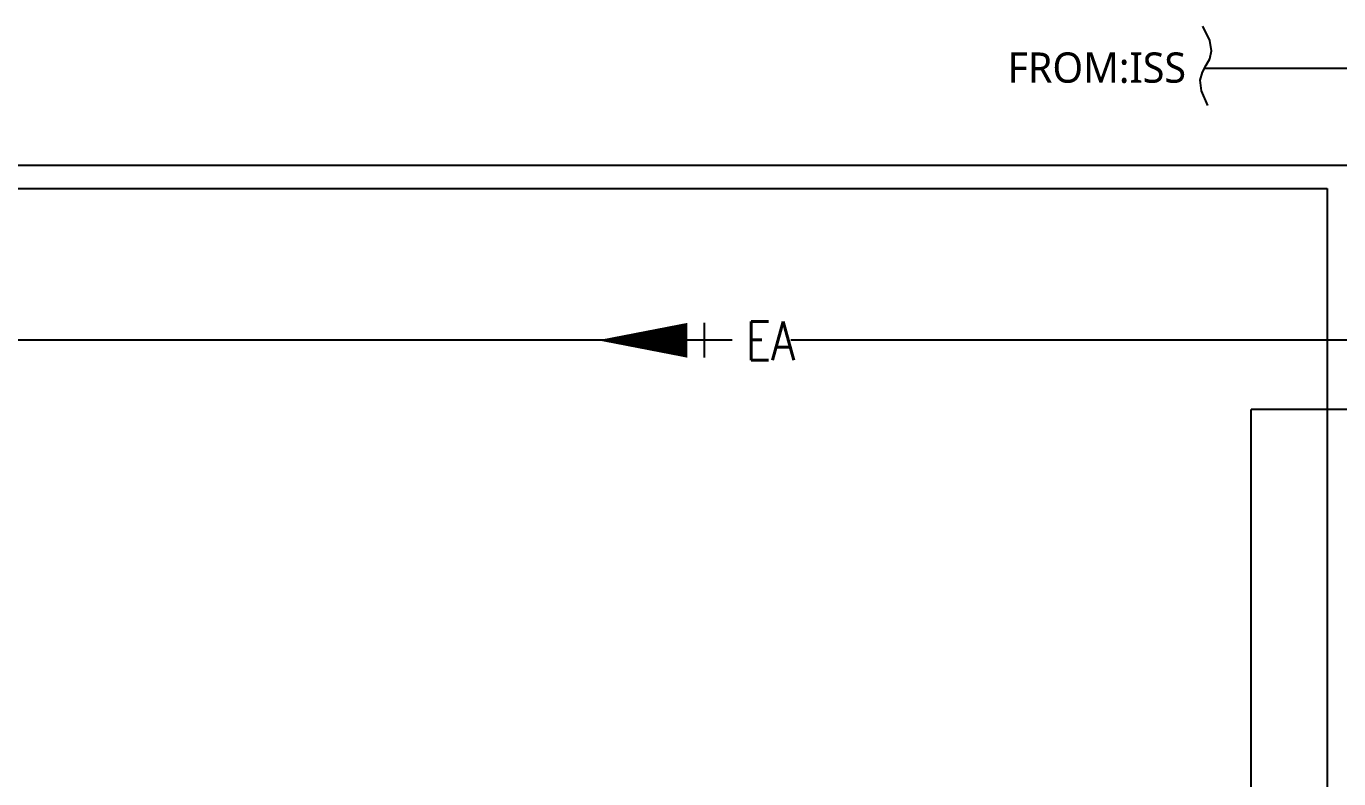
# Model space of a CAD drawing. Header units: millimetres. Extents: x -86 to 11742, y 5229 to 11464.
# Drawn here: x 8612.8 to 8703.9, y 5454.7 to 5506.9 of the extents above; entities that cross this region are included whole.
import ezdxf
from ezdxf.enums import TextEntityAlignment as Align

# ---------------------------------------------------------------- set-up
doc = ezdxf.new("R2010")
doc.units = ezdxf.units.MM
doc.header["$LTSCALE"] = 5
doc.layers.add('AUTO', color=7, linetype='CONTINUOUS')
doc.layers.add('NARA', color=8, linetype='CONTINUOUS')
doc.styles.add('GHS', font='ROMANS.shx', dxfattribs={"bigfont": 'GHS.shx'})
doc.styles.add('QQ', font='MALGUN.TTF.TTF')

# ---------------------------------------------------------------- blocks, each defined once
blk = doc.blocks.new('S13')
at = {"layer": 'AUTO', "color": 2}
for p, q in [((-2.76, 0.019), (-1.828, 0.417)), ((-1.828, 0.417), (-1.148, 0.492)), ((-1.148, 0.492), (-0.636, 0.355)), ((-0.636, 0.355), (-0.21, 0.116)), ((-0.21, 0.116), (0.21, -0.116)), ((1.367, -0.118), (2.268, 0.332)), ((0.21, -0.116), (0.709, -0.23)), ((0.709, -0.23), (1.367, -0.118))]:
    blk.add_line(p, q, dxfattribs=at)

msp = doc.modelspace()

# ---------------------------------------------------------------- linework, layer by layer
at = {"layer": 'AUTO', "color": 2}
msp.add_line((8722.058, 5503.995), (8694.61, 5503.995), dxfattribs=at)
at = {"layer": 'NARA', "color": 8}
for p, q in [((8528.003, 5497.287), (9009.208, 5497.287)), ((8529.603, 5495.687), (8703.146, 5495.687)), ((8703.146, 5495.687), (8703.146, 5392.809)), ((8659.882, 5486.348), (8659.882, 5483.935)), ((8661.809, 5485.141), (8605.883, 5485.141)), ((8891.262, 5485.141), (8665.892, 5485.141)), ((8891.262, 5480.341), (8697.87, 5480.341)), ((8697.87, 5428.127), (8697.87, 5480.341))]:
    msp.add_line(p, q, dxfattribs=at)
msp.add_lwpolyline([(8652.48, 5485.141, 0, 2.413, 0), (8658.703, 5485.141, 2.413, 2.413, 0)], format="xyseb", dxfattribs=at)

# ---------------------------------------------------------------- block references
at = {"layer": 'AUTO', "color": 2, "xscale": 1.09375, "yscale": 1.09375, "zscale": 1.09375, "rotation": 90}
msp.add_blockref('S13', (8694.868, 5504.458), dxfattribs=at)

# ---------------------------------------------------------------- texts
at = {"layer": 'AUTO', "color": 2, "style": 'QQ'}
msp.add_text('FROM:ISS', height=2.1, dxfattribs=at).set_placement((8687.14, 5504.07), align=Align.MIDDLE_CENTER)
at = {"layer": 'NARA', "color": 8, "style": 'GHS', "width": 0.8}
msp.add_text('EA', height=2.7, dxfattribs=at).set_placement((8662.763, 5483.753))

doc.saveas('drawing.dxf')
